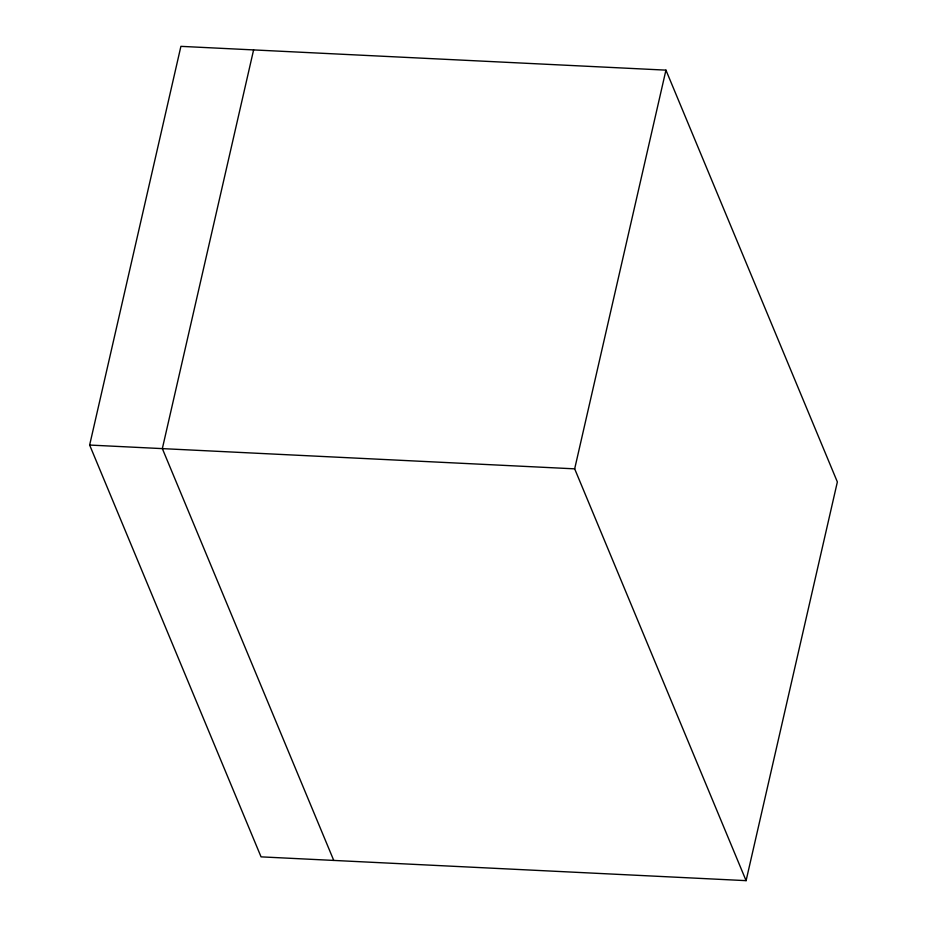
<?xml version="1.0" encoding="UTF-8"?>
<svg xmlns="http://www.w3.org/2000/svg" width="927" height="927" viewBox="0 0 927 927"><rect width="100%" height="100%" fill="white"/><g stroke="black" fill="none" stroke-linecap="round" stroke-linejoin="round"><path stroke-width="1.39" d="M89.641 445.053L180.904 46.35L665.945 70.139L837.359 481.947L746.096 880.65L261.055 856.861L89.641 445.053L574.67 468.842L746.096 880.65M253.604 49.919L162.341 448.61L333.755 860.43M574.67 468.842L665.945 70.139"/></g></svg>
